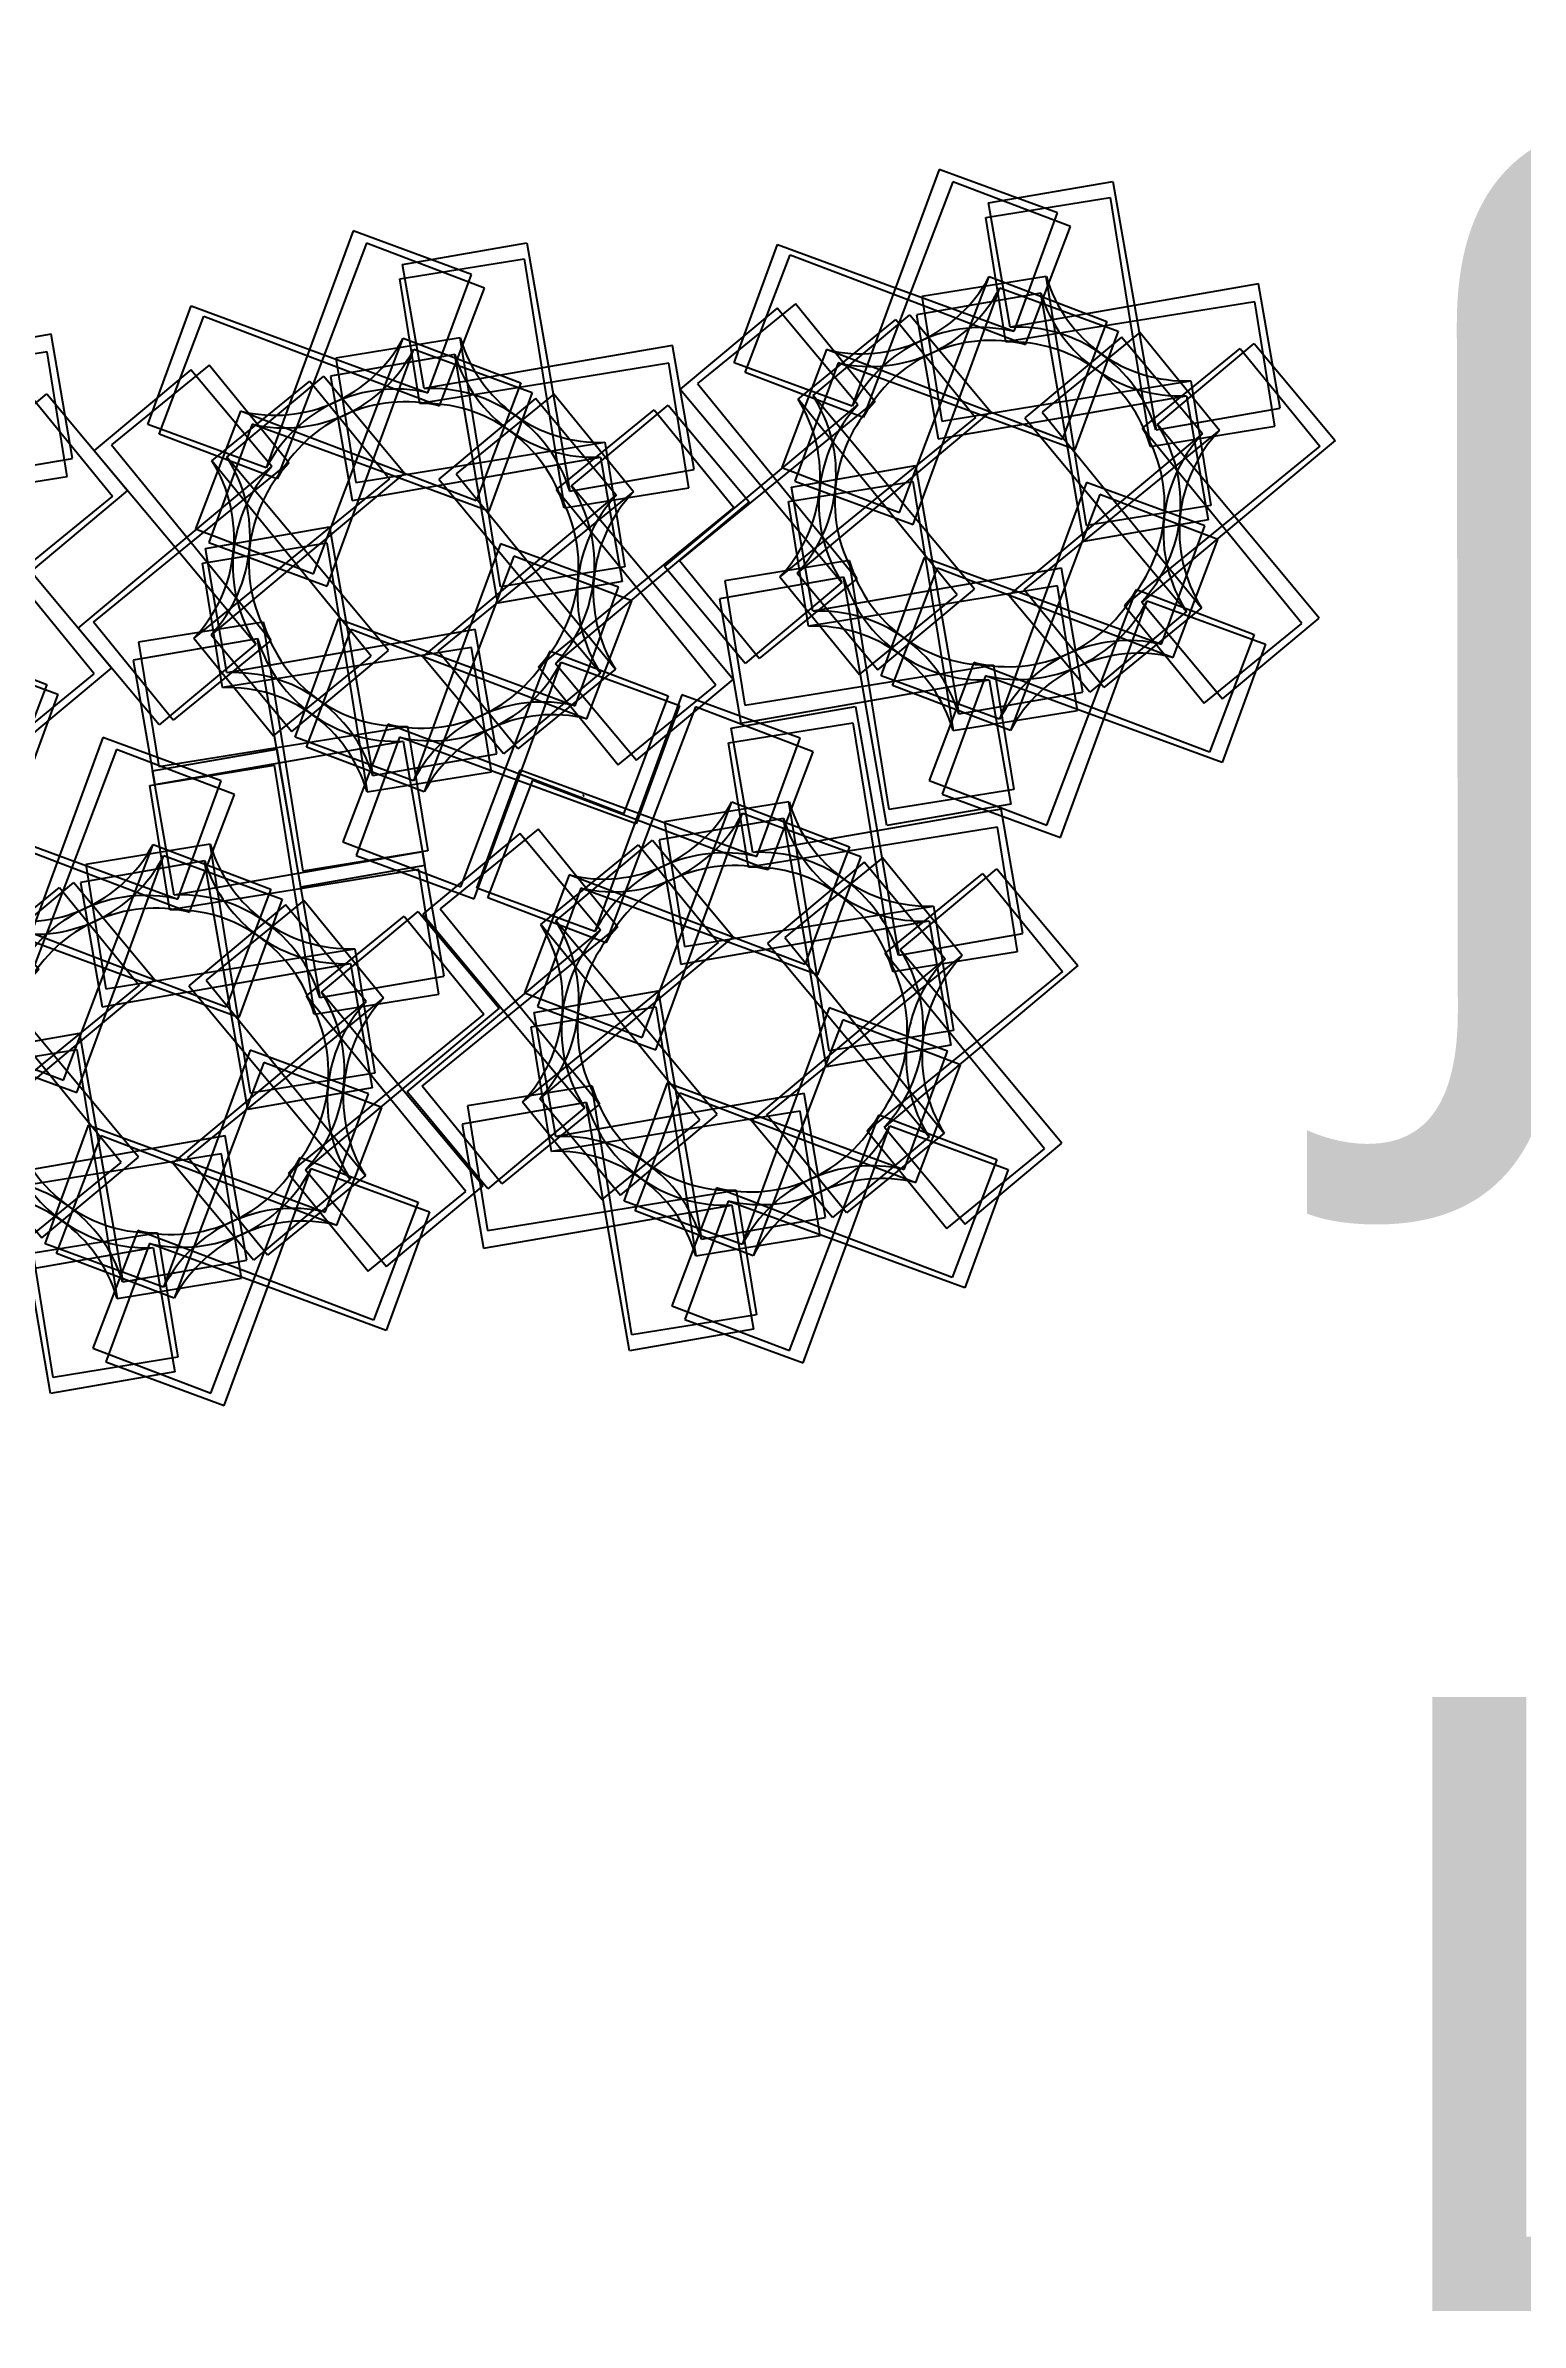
# Model space of a CAD drawing. Header units: inches. Extents: x 0 to 93838, y -1 to 60645.
# Drawn here: x 233.86 to 257.97, y 147.99 to 185.18 of the extents above; entities that cross this region are included whole.
import ezdxf

# ---------------------------------------------------------------- set-up
doc = ezdxf.new("R2010")
doc.units = ezdxf.units.IN
doc.header["$MEASUREMENT"] = 0
doc.styles.get("Standard").update_dxf_attribs({"font": 'arial.ttf'})

# ---------------------------------------------------------------- blocks, each defined once
blk = doc.blocks.new('*U1805')
for p, q in [((-3.773, 2.924), (-5.238, 1.477)), ((-2.326, 1.459), (-3.773, 2.924)), ((-3.307, 1.471), (-1.824, 2.901)), ((-1.824, 2.901), (-0.394, 1.418)), ((1.877, 2.924), (0.412, 1.477)), ((3.325, 1.459), (1.877, 2.924)), ((2.344, 1.471), (3.826, 2.901)), ((3.826, 2.901), (5.256, 1.418)), ((-5.238, 1.477), (-3.791, 0.011)), ((-3.791, 0.011), (-2.326, 1.459)), ((-1.877, -0.012), (-3.307, 1.471)), ((-0.394, 1.418), (-1.877, -0.012)), ((0.412, 1.477), (1.859, 0.011)), ((1.859, 0.011), (3.325, 1.459)), ((3.773, -0.012), (2.344, 1.471)), ((5.256, 1.418), (3.773, -0.012)), ((-5.256, -1.436), (-3.791, 0.011)), ((-3.791, 0.011), (-2.343, -1.454)), ((0.394, -1.436), (1.859, 0.011)), ((1.859, 0.011), (3.307, -1.454)), ((-1.877, -0.012), (-3.36, -1.442)), ((-0.447, -1.495), (-1.877, -0.012)), ((3.773, -0.012), (2.291, -1.442)), ((5.203, -1.495), (3.773, -0.012)), ((-3.808, -2.901), (-5.256, -1.436)), ((-2.343, -1.454), (-3.808, -2.901)), ((-3.36, -1.442), (-1.93, -2.924)), ((1.842, -2.901), (0.394, -1.436)), ((3.307, -1.454), (1.842, -2.901)), ((2.291, -1.442), (3.72, -2.924)), ((-1.93, -2.924), (-0.447, -1.495)), ((3.72, -2.924), (5.203, -1.495))]:
    blk.add_line(p, q)
for centre, start, end in [((-5.207, 0.049), 321.103, 36.8123), ((-0.46, -0.009), 141.7979, 217.5072), ((0.443, 0.049), 321.103, 36.8123), ((5.19, -0.009), 141.7979, 217.5072)]:
    blk.add_arc(centre, 2.373, start, end)
blk = doc.blocks.new('*U1809')
at = {"color": 0, "linetype": 'ByBlock', "lineweight": -2, "transparency": 16777216}
for p, rotation in [((102.86, 69.19), 299.9999999999999), ((102.98, 69.239), 239.9999999999999), ((102.944, 68.983), 59.99999999999997), ((103.064, 69.031), 120), ((103.082, 69.16), 180)]:
    blk.add_blockref('*U1805', p, dxfattribs=dict(at, rotation=rotation))
blk.add_blockref('*U1805', (102.842, 69.062), dxfattribs=at)
blk = doc.blocks.new('*U1801')
for p, q in [((-0.001, 0), (0, 0)), ((0, 0), (-0.001, 0)), ((-0.001, 0), (0, 0)), ((0, 0), (0, 0)), ((0, 0), (0, 0)), ((0, 0), (0, 0)), ((0, 0), (0, 0)), ((0, 0), (0, 0)), ((0, 0), (0, 0)), ((0, 0), (0, 0)), ((0, 0), (0, 0)), ((0, 0), (0, 0)), ((0, 0), (0, 0)), ((0, 0), (0, 0)), ((0, 0), (0, 0)), ((0, 0), (0, 0)), ((0, 0), (0, 0)), ((0, 0), (0, 0)), ((0, 0), (0.001, 0)), ((0.001, 0), (0, 0)), ((0, 0), (-0.001, 0)), ((0, 0), (0, 0)), ((0, 0), (0, 0)), ((0, 0), (0, 0)), ((0, 0), (0, 0)), ((0, 0), (0, 0)), ((0, 0), (0, 0)), ((0, 0), (0, 0)), ((0.001, 0), (0, 0)), ((0, 0), (0, 0)), ((0, 0), (0, 0)), ((0, 0), (0.001, 0))]:
    blk.add_line(p, q)
for centre, start, end in [((0, 0), 141.7979, 217.5072), ((-0.001, 0), 321.103, 36.8123), ((0.001, 0), 141.7979, 217.5072), ((0, 0), 321.103, 36.8123)]:
    blk.add_arc(centre, 0.000296, start, end)
blk = doc.blocks.new('*U1790')
at = {"color": 0, "linetype": 'ByBlock', "lineweight": -2, "transparency": 16777216}
blk.add_blockref('*U1801', (0.013, 0.009), dxfattribs=at)
for rotation in [59.99999999999997, 120, 180, 239.9999999999999, 299.9999999999999]:
    blk.add_blockref('*U1801', (0.013, 0.009), dxfattribs=dict(at, rotation=rotation))
blk = doc.blocks.new('*U1812')
for p, q in [((-0.001, 0), (0, 0)), ((0, 0), (-0.001, 0)), ((-0.001, 0), (0, 0)), ((0, 0), (0, 0)), ((0, 0), (0, 0)), ((0, 0), (0, 0)), ((0, 0), (0, 0)), ((0, 0), (0, 0)), ((0, 0), (0, 0)), ((0, 0), (0, 0)), ((0, 0), (0, 0)), ((0, 0), (0, 0)), ((0, 0), (0, 0)), ((0, 0), (0, 0)), ((0, 0), (0, 0)), ((0, 0), (0, 0)), ((0, 0), (0, 0)), ((0, 0), (0, 0)), ((0, 0), (0.001, 0)), ((0.001, 0), (0, 0)), ((0, 0), (-0.001, 0)), ((0, 0), (0, 0)), ((0, 0), (0, 0)), ((0, 0), (0, 0)), ((0, 0), (0, 0)), ((0, 0), (0, 0)), ((0, 0), (0, 0)), ((0, 0), (0, 0)), ((0.001, 0), (0, 0)), ((0, 0), (0, 0)), ((0, 0), (0, 0)), ((0, 0), (0.001, 0))]:
    blk.add_line(p, q)
for centre, start, end in [((0, 0), 141.7979, 217.5072), ((-0.001, 0), 321.103, 36.8123), ((0.001, 0), 141.7979, 217.5072), ((0, 0), 321.103, 36.8123)]:
    blk.add_arc(centre, 0.000296, start, end)
blk = doc.blocks.new('*U1806')
at = {"color": 0, "linetype": 'ByBlock', "lineweight": -2, "transparency": 16777216}
blk.add_blockref('*U1812', (0.013, 0.009), dxfattribs=at)
for rotation in [59.99999999999997, 120, 180, 239.9999999999999, 299.9999999999999]:
    blk.add_blockref('*U1812', (0.013, 0.009), dxfattribs=dict(at, rotation=rotation))
blk = doc.blocks.new('*U1862')
for p, q in [((-0.001, 0), (0, 0)), ((0, 0), (-0.001, 0)), ((-0.001, 0), (0, 0)), ((0, 0), (0, 0)), ((0, 0), (0, 0)), ((0, 0), (0, 0)), ((0, 0), (0, 0)), ((0, 0), (0, 0)), ((0, 0), (0, 0)), ((0, 0), (0, 0)), ((0, 0), (0, 0)), ((0, 0), (0, 0)), ((0, 0), (0, 0)), ((0, 0), (0, 0)), ((0, 0), (0, 0)), ((0, 0), (0, 0)), ((0, 0), (0, 0)), ((0, 0), (0, 0)), ((0, 0), (0.001, 0)), ((0.001, 0), (0, 0)), ((0, 0), (-0.001, 0)), ((0, 0), (0, 0)), ((0, 0), (0, 0)), ((0, 0), (0, 0)), ((0, 0), (0, 0)), ((0, 0), (0, 0)), ((0, 0), (0, 0)), ((0, 0), (0, 0)), ((0.001, 0), (0, 0)), ((0, 0), (0, 0)), ((0, 0), (0, 0)), ((0, 0), (0.001, 0))]:
    blk.add_line(p, q)
for centre, start, end in [((0, 0), 141.7979, 217.5072), ((-0.001, 0), 321.103, 36.8123), ((0.001, 0), 141.7979, 217.5072), ((0, 0), 321.103, 36.8123)]:
    blk.add_arc(centre, 0.000296, start, end)
blk = doc.blocks.new('*U1807')
at = {"color": 0, "linetype": 'ByBlock', "lineweight": -2, "transparency": 16777216}
blk.add_blockref('*U1862', (0.013, 0.009), dxfattribs=at)
for rotation in [59.99999999999997, 120, 180, 239.9999999999999, 299.9999999999999]:
    blk.add_blockref('*U1862', (0.013, 0.009), dxfattribs=dict(at, rotation=rotation))
blk = doc.blocks.new('*U1863')
for p, q in [((-0.001, 0), (0, 0)), ((0, 0), (-0.001, 0)), ((-0.001, 0), (0, 0)), ((0, 0), (0, 0)), ((0, 0), (0, 0)), ((0, 0), (0, 0)), ((0, 0), (0, 0)), ((0, 0), (0, 0)), ((0, 0), (0, 0)), ((0, 0), (0, 0)), ((0, 0), (0, 0)), ((0, 0), (0, 0)), ((0, 0), (0, 0)), ((0, 0), (0, 0)), ((0, 0), (0, 0)), ((0, 0), (0, 0)), ((0, 0), (0, 0)), ((0, 0), (0, 0)), ((0, 0), (0.001, 0)), ((0.001, 0), (0, 0)), ((0, 0), (-0.001, 0)), ((0, 0), (0, 0)), ((0, 0), (0, 0)), ((0, 0), (0, 0)), ((0, 0), (0, 0)), ((0, 0), (0, 0)), ((0, 0), (0, 0)), ((0, 0), (0, 0)), ((0.001, 0), (0, 0)), ((0, 0), (0, 0)), ((0, 0), (0, 0)), ((0, 0), (0.001, 0))]:
    blk.add_line(p, q)
for centre, start, end in [((0, 0), 141.7979, 217.5072), ((-0.001, 0), 321.103, 36.8123), ((0.001, 0), 141.7979, 217.5072), ((0, 0), 321.103, 36.8123)]:
    blk.add_arc(centre, 0.000296, start, end)
blk = doc.blocks.new('*U1869')
at = {"color": 0, "linetype": 'ByBlock', "lineweight": -2, "transparency": 16777216}
blk.add_blockref('*U1863', (0.013, 0.009), dxfattribs=at)
for rotation in [59.99999999999997, 120, 180, 239.9999999999999, 299.9999999999999]:
    blk.add_blockref('*U1863', (0.013, 0.009), dxfattribs=dict(at, rotation=rotation))
blk = doc.blocks.new('*U1870')
for p, q in [((-0.001, 0), (0, 0)), ((0, 0), (-0.001, 0)), ((-0.001, 0), (0, 0)), ((0, 0), (0, 0)), ((0, 0), (0, 0)), ((0, 0), (0, 0)), ((0, 0), (0, 0)), ((0, 0), (0, 0)), ((0, 0), (0, 0)), ((0, 0), (0, 0)), ((0, 0), (0, 0)), ((0, 0), (0, 0)), ((0, 0), (0, 0)), ((0, 0), (0, 0)), ((0, 0), (0, 0)), ((0, 0), (0, 0)), ((0, 0), (0, 0)), ((0, 0), (0, 0)), ((0, 0), (0.001, 0)), ((0.001, 0), (0, 0)), ((0, 0), (-0.001, 0)), ((0, 0), (0, 0)), ((0, 0), (0, 0)), ((0, 0), (0, 0)), ((0, 0), (0, 0)), ((0, 0), (0, 0)), ((0, 0), (0, 0)), ((0, 0), (0, 0)), ((0.001, 0), (0, 0)), ((0, 0), (0, 0)), ((0, 0), (0, 0)), ((0, 0), (0.001, 0))]:
    blk.add_line(p, q)
for centre, start, end in [((0, 0), 141.7979, 217.5072), ((-0.001, 0), 321.103, 36.8123), ((0.001, 0), 141.7979, 217.5072), ((0, 0), 321.103, 36.8123)]:
    blk.add_arc(centre, 0.000296, start, end)
blk = doc.blocks.new('*U1865')
at = {"color": 0, "linetype": 'ByBlock', "lineweight": -2, "transparency": 16777216}
blk.add_blockref('*U1870', (0.013, 0.009), dxfattribs=at)
for rotation in [59.99999999999997, 120, 180, 239.9999999999999, 299.9999999999999]:
    blk.add_blockref('*U1870', (0.013, 0.009), dxfattribs=dict(at, rotation=rotation))
blk = doc.blocks.new('*U1866')
for p, q in [((-0.001, 0), (0, 0)), ((0, 0), (-0.001, 0)), ((-0.001, 0), (0, 0)), ((0, 0), (0, 0)), ((0, 0), (0, 0)), ((0, 0), (0, 0)), ((0, 0), (0, 0)), ((0, 0), (0, 0)), ((0, 0), (0, 0)), ((0, 0), (0, 0)), ((0, 0), (0, 0)), ((0, 0), (0, 0)), ((0, 0), (0, 0)), ((0, 0), (0, 0)), ((0, 0), (0, 0)), ((0, 0), (0, 0)), ((0, 0), (0, 0)), ((0, 0), (0, 0)), ((0, 0), (0.001, 0)), ((0.001, 0), (0, 0)), ((0, 0), (-0.001, 0)), ((0, 0), (0, 0)), ((0, 0), (0, 0)), ((0, 0), (0, 0)), ((0, 0), (0, 0)), ((0, 0), (0, 0)), ((0, 0), (0, 0)), ((0, 0), (0, 0)), ((0.001, 0), (0, 0)), ((0, 0), (0, 0)), ((0, 0), (0, 0)), ((0, 0), (0.001, 0))]:
    blk.add_line(p, q)
for centre, start, end in [((0, 0), 141.7979, 217.5072), ((-0.001, 0), 321.103, 36.8123), ((0.001, 0), 141.7979, 217.5072), ((0, 0), 321.103, 36.8123)]:
    blk.add_arc(centre, 0.000296, start, end)
blk = doc.blocks.new('*U1811')
at = {"color": 0, "linetype": 'ByBlock', "lineweight": -2, "transparency": 16777216}
blk.add_blockref('*U1866', (0.013, 0.009), dxfattribs=at)
for rotation in [59.99999999999997, 120, 180, 239.9999999999999, 299.9999999999999]:
    blk.add_blockref('*U1866', (0.013, 0.009), dxfattribs=dict(at, rotation=rotation))
blk = doc.blocks.new('*U1868')
for p, q in [((-0.001, 0), (0, 0)), ((0, 0), (-0.001, 0)), ((-0.001, 0), (0, 0)), ((0, 0), (0, 0)), ((0, 0), (0, 0)), ((0, 0), (0, 0)), ((0, 0), (0, 0)), ((0, 0), (0, 0)), ((0, 0), (0, 0)), ((0, 0), (0, 0)), ((0, 0), (0, 0)), ((0, 0), (0, 0)), ((0, 0), (0, 0)), ((0, 0), (0, 0)), ((0, 0), (0, 0)), ((0, 0), (0, 0)), ((0, 0), (0, 0)), ((0, 0), (0, 0)), ((0, 0), (0.001, 0)), ((0.001, 0), (0, 0)), ((0, 0), (-0.001, 0)), ((0, 0), (0, 0)), ((0, 0), (0, 0)), ((0, 0), (0, 0)), ((0, 0), (0, 0)), ((0, 0), (0, 0)), ((0, 0), (0, 0)), ((0, 0), (0, 0)), ((0.001, 0), (0, 0)), ((0, 0), (0, 0)), ((0, 0), (0, 0)), ((0, 0), (0.001, 0))]:
    blk.add_line(p, q)
for centre, start, end in [((0, 0), 141.7979, 217.5072), ((-0.001, 0), 321.103, 36.8123), ((0.001, 0), 141.7979, 217.5072), ((0, 0), 321.103, 36.8123)]:
    blk.add_arc(centre, 0.000296, start, end)
blk = doc.blocks.new('*U1867')
at = {"color": 0, "linetype": 'ByBlock', "lineweight": -2, "transparency": 16777216}
blk.add_blockref('*U1868', (0.013, 0.009), dxfattribs=at)
for rotation in [59.99999999999997, 120, 180, 239.9999999999999, 299.9999999999999]:
    blk.add_blockref('*U1868', (0.013, 0.009), dxfattribs=dict(at, rotation=rotation))
blk = doc.blocks.new('*U1808')
for p, q in [((-0.001, 0), (0, 0)), ((0, 0), (-0.001, 0)), ((-0.001, 0), (0, 0)), ((0, 0), (0, 0)), ((0, 0), (0, 0)), ((0, 0), (0, 0)), ((0, 0), (0, 0)), ((0, 0), (0, 0)), ((0, 0), (0, 0)), ((0, 0), (0, 0)), ((0, 0), (0, 0)), ((0, 0), (0, 0)), ((0, 0), (0, 0)), ((0, 0), (0, 0)), ((0, 0), (0, 0)), ((0, 0), (0, 0)), ((0, 0), (0, 0)), ((0, 0), (0, 0)), ((0, 0), (0.001, 0)), ((0.001, 0), (0, 0)), ((0, 0), (-0.001, 0)), ((0, 0), (0, 0)), ((0, 0), (0, 0)), ((0, 0), (0, 0)), ((0, 0), (0, 0)), ((0, 0), (0, 0)), ((0, 0), (0, 0)), ((0, 0), (0, 0)), ((0.001, 0), (0, 0)), ((0, 0), (0, 0)), ((0, 0), (0, 0)), ((0, 0), (0.001, 0))]:
    blk.add_line(p, q)
for centre, start, end in [((0, 0), 141.7979, 217.5072), ((-0.001, 0), 321.103, 36.8123), ((0.001, 0), 141.7979, 217.5072), ((0, 0), 321.103, 36.8123)]:
    blk.add_arc(centre, 0.000296, start, end)
blk = doc.blocks.new('*U1802')
at = {"color": 0, "linetype": 'ByBlock', "lineweight": -2, "transparency": 16777216}
blk.add_blockref('*U1808', (0.013, 0.009), dxfattribs=at)
for rotation in [59.99999999999997, 120, 180, 239.9999999999999, 299.9999999999999]:
    blk.add_blockref('*U1808', (0.013, 0.009), dxfattribs=dict(at, rotation=rotation))
blk = doc.blocks.new('*U1803')
for p, q in [((-3.773, 2.924), (-5.238, 1.477)), ((-2.326, 1.459), (-3.773, 2.924)), ((-3.307, 1.471), (-1.824, 2.901)), ((-1.824, 2.901), (-0.394, 1.418)), ((1.877, 2.924), (0.412, 1.477)), ((3.325, 1.459), (1.877, 2.924)), ((2.344, 1.471), (3.826, 2.901)), ((3.826, 2.901), (5.256, 1.418)), ((-5.238, 1.477), (-3.791, 0.011)), ((-3.791, 0.011), (-2.326, 1.459)), ((-1.877, -0.012), (-3.307, 1.471)), ((-0.394, 1.418), (-1.877, -0.012)), ((0.412, 1.477), (1.859, 0.011)), ((1.859, 0.011), (3.325, 1.459)), ((3.773, -0.012), (2.344, 1.471)), ((5.256, 1.418), (3.773, -0.012)), ((-5.256, -1.436), (-3.791, 0.011)), ((-3.791, 0.011), (-2.343, -1.454)), ((0.394, -1.436), (1.859, 0.011)), ((1.859, 0.011), (3.307, -1.454)), ((-1.877, -0.012), (-3.36, -1.442)), ((-0.447, -1.495), (-1.877, -0.012)), ((3.773, -0.012), (2.291, -1.442)), ((5.203, -1.495), (3.773, -0.012)), ((-3.808, -2.901), (-5.256, -1.436)), ((-2.343, -1.454), (-3.808, -2.901)), ((-3.36, -1.442), (-1.93, -2.924)), ((1.842, -2.901), (0.394, -1.436)), ((3.307, -1.454), (1.842, -2.901)), ((2.291, -1.442), (3.72, -2.924)), ((-1.93, -2.924), (-0.447, -1.495)), ((3.72, -2.924), (5.203, -1.495))]:
    blk.add_line(p, q)
for centre, start, end in [((-5.207, 0.049), 321.103, 36.8123), ((-0.46, -0.009), 141.7979, 217.5072), ((0.443, 0.049), 321.103, 36.8123), ((5.19, -0.009), 141.7979, 217.5072)]:
    blk.add_arc(centre, 2.373, start, end)
blk = doc.blocks.new('*U1813')
at = {"color": 0, "linetype": 'ByBlock', "lineweight": -2, "transparency": 16777216}
for p, rotation in [((102.86, 69.19), 299.9999999999999), ((102.98, 69.239), 239.9999999999999), ((102.944, 68.983), 59.99999999999997), ((103.064, 69.031), 120), ((103.082, 69.16), 180)]:
    blk.add_blockref('*U1803', p, dxfattribs=dict(at, rotation=rotation))
blk.add_blockref('*U1803', (102.842, 69.062), dxfattribs=at)
blk = doc.blocks.new('*U1814')
for p, q in [((-3.773, 2.924), (-5.238, 1.477)), ((-2.326, 1.459), (-3.773, 2.924)), ((-3.307, 1.471), (-1.824, 2.901)), ((-1.824, 2.901), (-0.394, 1.418)), ((1.877, 2.924), (0.412, 1.477)), ((3.325, 1.459), (1.877, 2.924)), ((2.344, 1.471), (3.826, 2.901)), ((3.826, 2.901), (5.256, 1.418)), ((-5.238, 1.477), (-3.791, 0.011)), ((-3.791, 0.011), (-2.326, 1.459)), ((-1.877, -0.012), (-3.307, 1.471)), ((-0.394, 1.418), (-1.877, -0.012)), ((0.412, 1.477), (1.859, 0.011)), ((1.859, 0.011), (3.325, 1.459)), ((3.773, -0.012), (2.344, 1.471)), ((5.256, 1.418), (3.773, -0.012)), ((-5.256, -1.436), (-3.791, 0.011)), ((-3.791, 0.011), (-2.343, -1.454)), ((0.394, -1.436), (1.859, 0.011)), ((1.859, 0.011), (3.307, -1.454)), ((-1.877, -0.012), (-3.36, -1.442)), ((-0.447, -1.495), (-1.877, -0.012)), ((3.773, -0.012), (2.291, -1.442)), ((5.203, -1.495), (3.773, -0.012)), ((-3.808, -2.901), (-5.256, -1.436)), ((-2.343, -1.454), (-3.808, -2.901)), ((-3.36, -1.442), (-1.93, -2.924)), ((1.842, -2.901), (0.394, -1.436)), ((3.307, -1.454), (1.842, -2.901)), ((2.291, -1.442), (3.72, -2.924)), ((-1.93, -2.924), (-0.447, -1.495)), ((3.72, -2.924), (5.203, -1.495))]:
    blk.add_line(p, q)
for centre, start, end in [((-5.207, 0.049), 321.103, 36.8123), ((-0.46, -0.009), 141.7979, 217.5072), ((0.443, 0.049), 321.103, 36.8123), ((5.19, -0.009), 141.7979, 217.5072)]:
    blk.add_arc(centre, 2.373, start, end)
blk = doc.blocks.new('*U1859')
at = {"color": 0, "linetype": 'ByBlock', "lineweight": -2, "transparency": 16777216}
for p, rotation in [((102.86, 69.19), 299.9999999999999), ((102.98, 69.239), 239.9999999999999), ((102.944, 68.983), 59.99999999999997), ((103.064, 69.031), 120), ((103.082, 69.16), 180)]:
    blk.add_blockref('*U1814', p, dxfattribs=dict(at, rotation=rotation))
blk.add_blockref('*U1814', (102.842, 69.062), dxfattribs=at)
blk = doc.blocks.new('*U1858')
for p, q in [((-3.773, 2.924), (-5.238, 1.477)), ((-2.326, 1.459), (-3.773, 2.924)), ((-3.307, 1.471), (-1.824, 2.901)), ((-1.824, 2.901), (-0.394, 1.418)), ((1.877, 2.924), (0.412, 1.477)), ((3.325, 1.459), (1.877, 2.924)), ((2.344, 1.471), (3.826, 2.901)), ((3.826, 2.901), (5.256, 1.418)), ((-5.238, 1.477), (-3.791, 0.011)), ((-3.791, 0.011), (-2.326, 1.459)), ((-1.877, -0.012), (-3.307, 1.471)), ((-0.394, 1.418), (-1.877, -0.012)), ((0.412, 1.477), (1.859, 0.011)), ((1.859, 0.011), (3.325, 1.459)), ((3.773, -0.012), (2.344, 1.471)), ((5.256, 1.418), (3.773, -0.012)), ((-5.256, -1.436), (-3.791, 0.011)), ((-3.791, 0.011), (-2.343, -1.454)), ((0.394, -1.436), (1.859, 0.011)), ((1.859, 0.011), (3.307, -1.454)), ((-1.877, -0.012), (-3.36, -1.442)), ((-0.447, -1.495), (-1.877, -0.012)), ((3.773, -0.012), (2.291, -1.442)), ((5.203, -1.495), (3.773, -0.012)), ((-3.808, -2.901), (-5.256, -1.436)), ((-2.343, -1.454), (-3.808, -2.901)), ((-3.36, -1.442), (-1.93, -2.924)), ((1.842, -2.901), (0.394, -1.436)), ((3.307, -1.454), (1.842, -2.901)), ((2.291, -1.442), (3.72, -2.924)), ((-1.93, -2.924), (-0.447, -1.495)), ((3.72, -2.924), (5.203, -1.495))]:
    blk.add_line(p, q)
for centre, start, end in [((-5.207, 0.049), 321.103, 36.8123), ((-0.46, -0.009), 141.7979, 217.5072), ((0.443, 0.049), 321.103, 36.8123), ((5.19, -0.009), 141.7979, 217.5072)]:
    blk.add_arc(centre, 2.373, start, end)
blk = doc.blocks.new('*U1860')
at = {"color": 0, "linetype": 'ByBlock', "lineweight": -2, "transparency": 16777216}
for p, rotation in [((102.86, 69.19), 299.9999999999999), ((102.98, 69.239), 239.9999999999999), ((102.944, 68.983), 59.99999999999997), ((103.064, 69.031), 120), ((103.082, 69.16), 180)]:
    blk.add_blockref('*U1858', p, dxfattribs=dict(at, rotation=rotation))
blk.add_blockref('*U1858', (102.842, 69.062), dxfattribs=at)
blk = doc.blocks.new('*U1829')
for p, q in [((-3.773, 2.924), (-5.238, 1.477)), ((-2.326, 1.459), (-3.773, 2.924)), ((-3.307, 1.471), (-1.824, 2.901)), ((-1.824, 2.901), (-0.394, 1.418)), ((1.877, 2.924), (0.412, 1.477)), ((3.325, 1.459), (1.877, 2.924)), ((2.344, 1.471), (3.826, 2.901)), ((3.826, 2.901), (5.256, 1.418)), ((-5.238, 1.477), (-3.791, 0.011)), ((-3.791, 0.011), (-2.326, 1.459)), ((-1.877, -0.012), (-3.307, 1.471)), ((-0.394, 1.418), (-1.877, -0.012)), ((0.412, 1.477), (1.859, 0.011)), ((1.859, 0.011), (3.325, 1.459)), ((3.773, -0.012), (2.344, 1.471)), ((5.256, 1.418), (3.773, -0.012)), ((-5.256, -1.436), (-3.791, 0.011)), ((-3.791, 0.011), (-2.343, -1.454)), ((0.394, -1.436), (1.859, 0.011)), ((1.859, 0.011), (3.307, -1.454)), ((-1.877, -0.012), (-3.36, -1.442)), ((-0.447, -1.495), (-1.877, -0.012)), ((3.773, -0.012), (2.291, -1.442)), ((5.203, -1.495), (3.773, -0.012)), ((-3.808, -2.901), (-5.256, -1.436)), ((-2.343, -1.454), (-3.808, -2.901)), ((-3.36, -1.442), (-1.93, -2.924)), ((1.842, -2.901), (0.394, -1.436)), ((3.307, -1.454), (1.842, -2.901)), ((2.291, -1.442), (3.72, -2.924)), ((-1.93, -2.924), (-0.447, -1.495)), ((3.72, -2.924), (5.203, -1.495))]:
    blk.add_line(p, q)
for centre, start, end in [((-5.207, 0.049), 321.103, 36.8123), ((-0.46, -0.009), 141.7979, 217.5072), ((0.443, 0.049), 321.103, 36.8123), ((5.19, -0.009), 141.7979, 217.5072)]:
    blk.add_arc(centre, 2.373, start, end)
blk = doc.blocks.new('*U1821')
at = {"color": 0, "linetype": 'ByBlock', "lineweight": -2, "transparency": 16777216}
for p, rotation in [((102.86, 69.19), 299.9999999999999), ((102.98, 69.239), 239.9999999999999), ((102.944, 68.983), 59.99999999999997), ((103.064, 69.031), 120), ((103.082, 69.16), 180)]:
    blk.add_blockref('*U1829', p, dxfattribs=dict(at, rotation=rotation))
blk.add_blockref('*U1829', (102.842, 69.062), dxfattribs=at)

msp = doc.modelspace()

# ---------------------------------------------------------------- linework, layer by layer
for p, q in [((242.66523, 172.92442), (242.66599, 172.92479)), ((242.66532, 172.92446), (242.66523, 172.92442)), ((242.66523, 172.92442), (242.66568, 172.92346)), ((242.66536, 172.92448), (242.66532, 172.92446)), ((242.66532, 172.92446), (242.66577, 172.9235)), ((242.666, 172.92313), (242.66536, 172.92448)), ((242.66564, 172.92462), (242.66628, 172.92326)), ((242.66568, 172.92346), (242.66581, 172.92352)), ((242.66568, 172.92346), (242.66587, 172.92307)), ((242.66579, 172.92324), (242.66568, 172.92346)), ((242.66577, 172.9235), (242.66595, 172.92311)), ((242.66618, 172.92384), (242.66578, 172.92469)), ((242.66592, 172.9233), (242.66579, 172.92324)), ((242.66583, 172.92315), (242.66596, 172.92321)), ((242.66587, 172.92307), (242.66583, 172.92315)), ((242.66592, 172.92475), (242.66585, 172.92472)), ((242.66585, 172.92472), (242.66625, 172.92387)), ((242.66587, 172.92307), (242.666, 172.92313)), ((242.66595, 172.92311), (242.66587, 172.92307)), ((242.66632, 172.9239), (242.66592, 172.92475)), ((242.66596, 172.92321), (242.66592, 172.9233)), ((242.66605, 172.92447), (242.66598, 172.92444)), ((242.66599, 172.92479), (242.66663, 172.92343)), ((242.66663, 172.92343), (242.666, 172.92313)), ((242.66604, 172.92377), (242.66639, 172.92394)), ((242.66617, 172.92349), (242.66604, 172.92377)), ((242.66613, 172.9245), (242.66605, 172.92447)), ((242.66605, 172.92447), (242.66632, 172.9239)), ((242.66618, 172.92384), (242.66611, 172.92381)), ((242.66611, 172.92381), (242.66624, 172.92352)), ((242.66639, 172.92394), (242.66613, 172.9245)), ((242.66652, 172.92366), (242.66617, 172.92349)), ((242.66625, 172.92387), (242.66618, 172.92384)), ((242.66618, 172.92384), (242.66631, 172.92356)), ((242.66625, 172.92387), (242.66638, 172.92359)), ((242.66663, 172.92343), (242.66628, 172.92326)), ((242.66632, 172.9239), (242.66645, 172.92362)), ((242.66663, 172.92343), (242.66652, 172.92366))]:
    msp.add_line(p, q)

# ---------------------------------------------------------------- block references
at = {"rotation": 115.2194505239159}
for name, p in [('*U1821', (355.8529, 114.00344)), ('*U1809', (336.11899, 113.18402)), ('*U1859', (346.27574, 112.99957)), ('*U1813', (351.64783, 105.42377)), ('*U1860', (342.18957, 104.72828)), ('*U1802', (242.66705, 172.93261)), ('*U1867', (242.66534, 172.93145)), ('*U1811', (242.66585, 172.93248)), ('*U1865', (242.66652, 172.93154)), ('*U1807', (242.67146, 172.92048)), ('*U1806', (242.67197, 172.92152)), ('*U1790', (242.67264, 172.92057)), ('*U1869', (242.67317, 172.92164))]:
    msp.add_blockref(name, p, dxfattribs=at)

# ---------------------------------------------------------------- texts
at = {"insert": (255.31654, 183.01189), "char_height": 14.92674815, "attachment_point": 1}
msp.add_mtext_dynamic_manual_height_columns('{\\fCentury Gothic|b0|i0|c0|p34;\\H0.875x;∫∏Ŧ∑ġ\\fCentury Gothic|b0|i0|c186|p34;\uf100\uf103\\fCentury Gothic|b0|i0|c0|p34;∟ \\fCentury Gothic|b0|i0|c204|p34;ш\\fCentury Gothic|b0|i0|c0|p34;Ω\\fCentury Gothic|b0|i0|c186|p34;\uf100\\fCentury Gothic|b0|i0|c204|p34;К\\fCentury Gothic|b0|i0|c0|p34;s.}', width=5.8533058, gutter_width=1, heights=[0], dxfattribs=at)
at = {"insert": (242.66326, 172.92529), "char_height": 0.00041897, "attachment_point": 1, "rotation": 115.219451}
msp.add_mtext_dynamic_manual_height_columns('{\\fCentury Gothic|b0|i0|c0|p34;\\H0.875x;∫∏Ŧ∑ġ\\fCentury Gothic|b0|i0|c186|p34;\uf100\uf103\\fCentury Gothic|b0|i0|c0|p34;∟ \\fCentury Gothic|b0|i0|c204|p34;ш\\fCentury Gothic|b0|i0|c0|p34;Ω\\fCentury Gothic|b0|i0|c186|p34;\uf100\\fCentury Gothic|b0|i0|c204|p34;К\\fCentury Gothic|b0|i0|c0|p34;s.}', width=5.8533058, gutter_width=1, heights=[0], dxfattribs=at)

doc.saveas('drawing.dxf')
